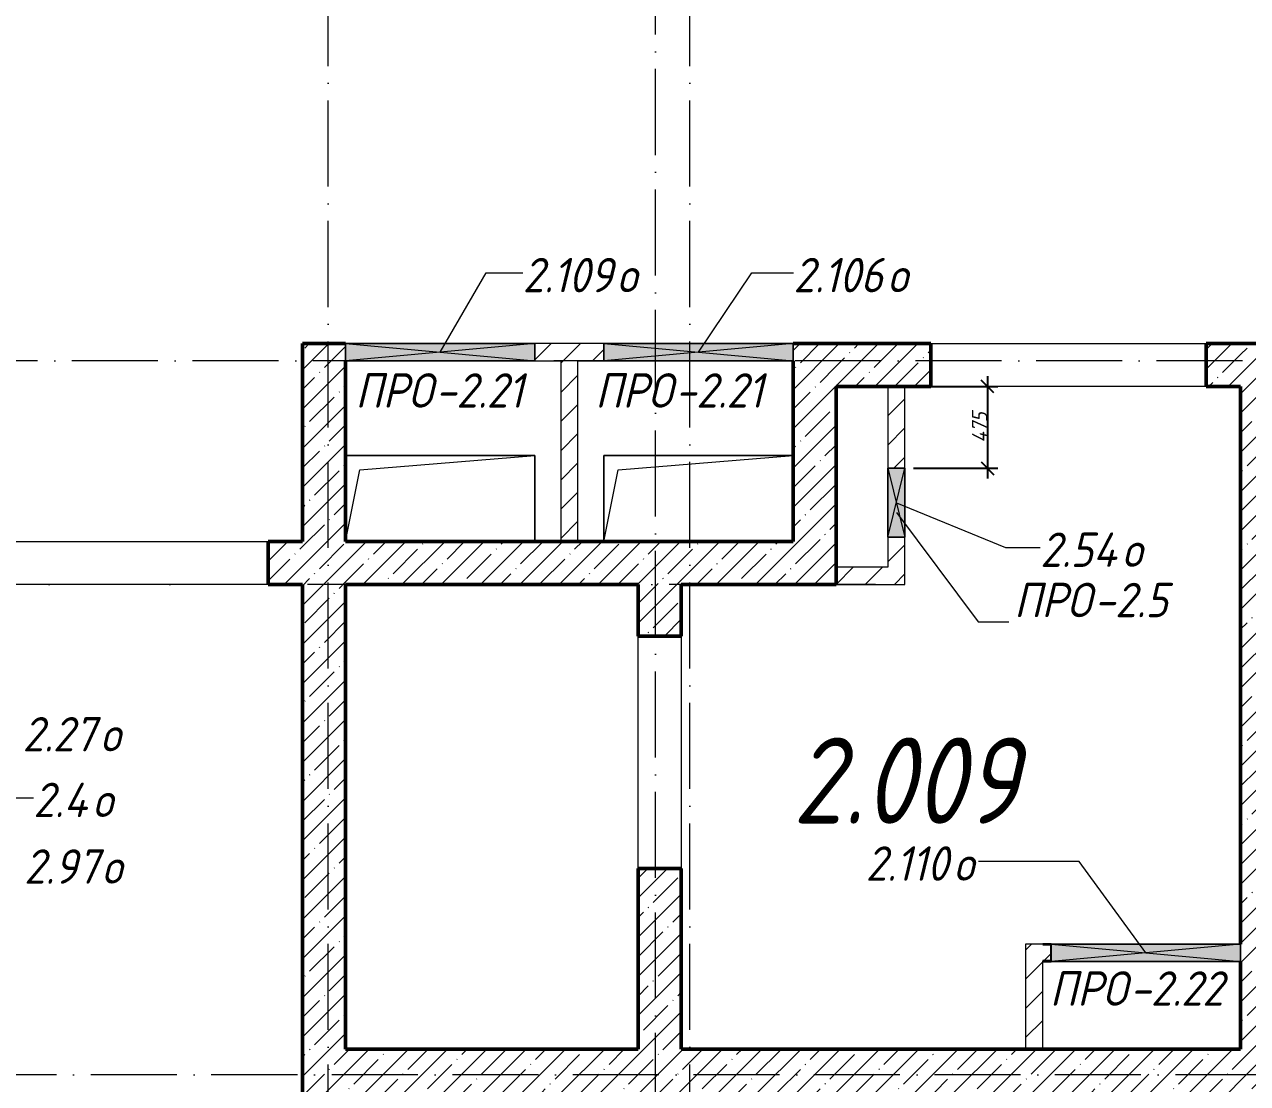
# Model space of a CAD drawing. Header units: millimetres. Extents: x -401725 to 250493, y 305116 to 802890.
# Drawn here: x -9674 to -2569, y 380786 to 386940 of the extents above; entities that cross this region are included whole.
import ezdxf

# ---------------------------------------------------------------- set-up
doc = ezdxf.new("R2010")
doc.units = ezdxf.units.MM
doc.linetypes.add('50_200_ШТРИХ_1Т_ш5_п1_п1_', pattern=[700, 500, -100, 0, -100])
for name, color, linetype, lineweight in [('A-____-____-DIMS', 7, 'Continuous', 9), ('A-DETL-GENF-OTLN', 7, 'Continuous', 9), ('A-FLOR-____-OTLN', 7, 'Continuous', 9), ('A-GENM-____-IDEN', 7, 'Continuous', 9), ('A-GENM-____-MCUT', 7, 'Continuous', 25), ('A-GENM-____-OTLN', 7, 'Continuous', 9), ('A-GENM-____-OTLN-1', 7, 'Continuous', 25), ('A-GLAZ-____-IDEN', 7, 'Continuous', 9), ('A-GLAZ-____-OTLN', 7, 'Continuous', 9), ('A-WALL-____-MCUT-2', 7, 'Continuous', 50), ('A-WALL-____-OTLN', 7, 'Continuous', 9), ('A-WALL-____-PATT-1', 7, 'Continuous', 9), ('A-WALL-FNSH-MCUT-1', 7, 'Continuous', 9), ('S-GRID-____-OTLN-1', 7, '50_200_ШТРИХ_1Т_ш5_п1_п1_', 9), ('Марки помещений', 7, 'Continuous', 9)]:
    doc.layers.add(name, color=color, linetype=linetype, lineweight=lineweight)
doc.styles.add('ISOCPEUR_I_11', font='isocpeui.ttf', dxfattribs={"width": 0.9, "height": 200})
doc.styles.add('ISOCPEUR_I_2', font='isocpeui.ttf', dxfattribs={"width": 0.85, "height": 2.3})
doc.styles.add('ISOCPEUR_I_7', font='isocpeui.ttf', dxfattribs={"width": 0.9, "height": 90})
doc.dimstyles.new('ISO-1_8_0_9К_СРЕДНИЙ_Кладочные_2', dxfattribs={"dimscale": 304.8, "dimtxt": 89.638306, "dimasz": 0.246063, "dimexe": 0.19685, "dimexo": 0, "dimgap": 0, "dimtad": 1, "dimdec": 3, "dimrnd": 0.001, "dimdsep": 46, "dimtxsty": 'ISOCPEUR_I_7', "dimblk1": 'OBLIQUE', "dimblk2": 'OBLIQUE', "dimsah": 1, "dimcen": 0.09, "dimdle": 0.19685, "dimazin": 0, "dimtfac": 1, "dimtdec": 4, "dimtix": 1, "dimtmove": 1, "dimatfit": 3, "dimfxl": 1, "dimtvp": 1, "dimtolj": 1, "dimtzin": 0, "dimarcsym": 2})
pattern_1 = [(45, (-15659.08, 321904.7), (-114.04925, 114.04925), []), (45, (-15545.03, 321904.7), (-114.04925, 114.04925), [201.612, -40.322, 3.353, -36.97])]
pattern_2 = [(45, (-15659.08, 321904.7), (-84.85281, 84.85281), [])]

# ---------------------------------------------------------------- blocks, each defined once
blk = doc.blocks.new('AR_Отверстие прямоугольное _в плите_ - AR_Отверстие прямоугольное _в плите_-V199-АР1_План отверстий 2 этажа в осях 1-64_Ю-ЯЯ')
at = {"layer": 'A-GENM-____-OTLN'}
for p, q in [((550, 250), (-550, 250)), ((-550, 250), (-550, -249.7)), ((-466.7, 166.7), (550, 250)), ((-549.9, -249.7), (-466.7, 166.7))]:
    blk.add_line(p, q, dxfattribs=at)
blk = doc.blocks.new('AR_Отверстие прямоугольное _в плите_ - AR_Отверстие прямоугольное _в плите_-V200-АР1_План отверстий 2 этажа в осях 1-64_Ю-ЯЯ')
at = {"layer": 'A-GENM-____-OTLN'}
for p, q in [((550, 250), (-550, 250)), ((-466.7, 166.7), (550, 250)), ((550, -250), (550, 250)), ((-550, -250), (-466.7, 166.7))]:
    blk.add_line(p, q, dxfattribs=at)
blk = doc.blocks.new('AR_Отверстие прямоугольное _в стене_ - AR_Отверстие прямоугольное _в стене__ОВ-36805337-АР1_План отверстий 2 этажа в осях 1-64_Ю-ЯЯ')
at = {"layer": 'A-GLAZ-____-OTLN'}
blk.add_hatch(color=256, dxfattribs=at).paths.add_polyline_path([(-142.7, -50), (550, -50), (550, 50), (-550, 50), (-550, -50)], flags=0)
at = {"layer": 'A-DETL-GENF-OTLN'}
for p, q in [((-550, -50), (-550, 50)), ((-550, 50), (550, 50)), ((550, 50), (-550, -50)), ((-550, 50), (550, -50)), ((550, 50), (-550, 50)), ((-550, 50), (-550, -50)), ((550, 50), (550, -50)), ((550, -50), (550, 50)), ((550, -50), (-550, -50)), ((-550, -50), (550, -50))]:
    blk.add_line(p, q, dxfattribs=at)
blk = doc.blocks.new('AR_Отверстие прямоугольное _в стене_ - AR_Отверстие прямоугольное _в стене__ОВ-36803902-АР1_План отверстий 2 этажа в осях 1-64_Ю-ЯЯ')
at = {"layer": 'A-GLAZ-____-OTLN'}
blk.add_hatch(color=256, dxfattribs=at).paths.add_polyline_path([(550, -50), (550, 50), (-550, 50), (-550, -50)], flags=0)
at = {"layer": 'A-DETL-GENF-OTLN'}
for p, q in [((-550, -50), (-550, 50)), ((-550, 50), (550, 50)), ((550, 50), (-550, -50)), ((-550, 50), (550, -50)), ((550, 50), (-550, 50)), ((-550, 50), (-550, -50)), ((550, 50), (550, -50)), ((550, -50), (550, 50)), ((550, -50), (-550, -50)), ((-550, -50), (550, -50))]:
    blk.add_line(p, q, dxfattribs=at)
blk = doc.blocks.new('154_Фахверк_СКБ_Швеллер - Тип_100_3960-V204-АР1_План отверстий 2 этажа в осях 1-64_Ю-ЯЯ')
at = {"layer": 'A-GENM-____-MCUT'}
for p, q in [((175, 50), (125, 50)), ((128, 47), (175, 47)), ((128, -47), (128, 47)), ((175, 47), (175, 50)), ((125, -50), (175, -50)), ((175, -47), (128, -47)), ((175, -50), (175, -47))]:
    blk.add_line(p, q, dxfattribs=at)
blk = doc.blocks.new('AR_Отверстие прямоугольное _в стене_ - AR_Отверстие прямоугольное _в стене__ОВ-36913595-АР1_План отверстий 2 этажа в осях 1-64_Ю-ЯЯ')
at = {"layer": 'A-GLAZ-____-OTLN'}
blk.add_hatch(color=256, dxfattribs=at).paths.add_polyline_path([(550, -50), (550, 50), (-550, 50), (-550, -50), (422.3, -50)], flags=0)
at = {"layer": 'A-DETL-GENF-OTLN'}
for p, q in [((-550, -50), (-550, 50)), ((-550, 50), (550, 50)), ((550, 50), (-550, -50)), ((-550, 50), (550, -50)), ((550, 50), (-550, 50)), ((-550, 50), (-550, -50)), ((550, 50), (550, -50)), ((550, -50), (550, 50)), ((550, -50), (-550, -50)), ((-550, -50), (550, -50))]:
    blk.add_line(p, q, dxfattribs=at)
blk = doc.blocks.new('AR_Отверстие прямоугольное _в стене_ - AR_Отверстие прямоугольное _в стене__ОВ-36914865-АР1_План отверстий 2 этажа в осях 1-64_Ю-ЯЯ')
at = {"layer": 'A-GLAZ-____-OTLN'}
blk.add_hatch(color=256, dxfattribs=at).paths.add_polyline_path([(-200, -50), (200, -50), (200, 50), (-200, 50)], flags=0)
at = {"layer": 'A-DETL-GENF-OTLN'}
for p, q in [((-200, -50), (-200, 50)), ((-200, 50), (200, 50)), ((200, 50), (-200, -50)), ((-200, 50), (200, -50)), ((200, 50), (-200, 50)), ((-200, 50), (-200, -50)), ((200, 50), (200, -50)), ((200, -50), (200, 50)), ((200, -50), (-200, -50)), ((-200, -50), (200, -50))]:
    blk.add_line(p, q, dxfattribs=at)
blk = doc.blocks.new('_Oblique')
at = {"color": 0, "linetype": 'ByBlock', "lineweight": -2}
blk.add_line((-0.5, -0.5), (0.5, 0.5), dxfattribs=at)
blk = doc.blocks.new('*D8933')
at = {"layer": 'A-____-____-DIMS', "color": 0, "lineweight": -2, "transparency": 16777216}
for p, q in [((-4079.5, 384895.7), (-4079.5, 384300.7)), ((-4559.1, 384835.7), (-4019.5, 384835.7)), ((-4509.1, 384360.7), (-4019.5, 384360.7))]:
    blk.add_line(p, q, dxfattribs=at)
at = {"layer": 'Defpoints', "color": 0, "transparency": 16777216}
for p in [(-4559.1, 384835.7), (-4509.1, 384360.7), (-4079.5, 384360.7)]:
    blk.add_point(p, dxfattribs=at)
at = {"layer": 'A-____-____-DIMS', "color": 0, "lineweight": -2, "transparency": 16777216, "xscale": 75, "yscale": 75, "zscale": 75}
for p, rotation in [((-4079.5, 384835.7), 90), ((-4079.5, 384360.7), 270)]:
    blk.add_blockref('_Oblique', p, dxfattribs=dict(at, rotation=rotation))
at = {"layer": 'A-____-____-DIMS', "color": 0, "transparency": 16777216, "insert": (-4125, 384598.2), "char_height": 90, "width": 426.127, "attachment_point": 5, "rotation": 90, "style": 'ISOCPEUR_I_7'}
blk.add_mtext('\\A1;475', dxfattribs=at)

msp = doc.modelspace()

# ---------------------------------------------------------------- hatches: boundary and pattern name
at = {"layer": 'A-WALL-____-PATT-1'}
h = msp.add_hatch(dxfattribs=at)
h.set_pattern_fill('FP_13', color=256, style=0, pattern_type=2)
h.set_pattern_definition(pattern_1)
h.paths.add_polyline_path([(-8059.0813, 380735.7392), (-7809.0813, 380735.7392), (-7809.0813, 385085.7392), (-8059.0813, 385085.7392), (-8059.0813, 382358.1137)], flags=0)
h = msp.add_hatch(dxfattribs=at)
h.set_pattern_fill('FP_4', color=256, style=0, pattern_type=2)
h.set_pattern_definition(pattern_2)
h.paths.add_polyline_path([(-6309.0813, 384985.7392), (-6309.0813, 385085.7392), (-6709.0813, 385085.7392), (-6709.0813, 384985.7392), (-6459.0813, 384985.7392)], flags=0)
h = msp.add_hatch(dxfattribs=at)
h.set_pattern_fill('FP_13', color=256, style=0, pattern_type=2)
h.set_pattern_definition(pattern_1)
h.paths.add_polyline_path([(-5209.0813, 383935.7392), (-4959.0813, 383935.7392), (-4959.0813, 385085.7392), (-5209.0813, 385085.7392), (-5209.0813, 384985.7392)], flags=0)
h = msp.add_hatch(dxfattribs=at)
h.set_pattern_fill('FP_13', color=256, style=0, pattern_type=2)
h.set_pattern_definition(pattern_1)
h.paths.add_polyline_path([(-2609.0813, 384835.7392), (-2609.0813, 385085.7392), (-2809.0813, 385085.7392), (-2809.0813, 384835.7392)], flags=0)
h.paths.add_polyline_path([(-4409.0813, 384835.7392), (-4409.0813, 385085.7392), (-4959.0813, 385085.7392), (-4959.0813, 384835.7392)], flags=0)
h = msp.add_hatch(dxfattribs=at)
h.set_pattern_fill('FP_13', color=256, style=0, pattern_type=2)
h.set_pattern_definition(pattern_1)
h.paths.add_polyline_path([(-2609.0813, 377585.7392), (-2359.0813, 377585.7392), (-2359.0813, 385085.7392), (-2609.0813, 385085.7392), (-2609.0813, 379129.289)], flags=0)
h = msp.add_hatch(dxfattribs=at)
h.set_pattern_fill('FP_4', color=256, style=0, pattern_type=2)
h.set_pattern_definition(pattern_2)
h.paths.add_polyline_path([(-6459.0813, 383935.7392), (-6459.0813, 384985.7392), (-6559.0813, 384985.7392), (-6559.0813, 383935.7392)], flags=0)
h = msp.add_hatch(dxfattribs=at)
h.set_pattern_fill('FP_4', color=256, style=0, pattern_type=2)
h.set_pattern_definition(pattern_2)
h.paths.add_polyline_path([(-4559.0813, 383685.7392), (-4559.0813, 383960.7392), (-4659.0813, 383960.7392), (-4659.0813, 383685.7392)], flags=0)
h.paths.add_polyline_path([(-4559.0813, 384360.7392), (-4559.0813, 384835.7392), (-4659.0813, 384835.7392), (-4659.0813, 384360.7392), (-4604.3194, 384360.7392)], flags=0)
h = msp.add_hatch(dxfattribs=at)
h.set_pattern_fill('FP_13', color=256, style=0, pattern_type=2)
h.set_pattern_definition(pattern_1)
h.paths.add_polyline_path([(-8059.0813, 383685.7392), (-8059.0813, 383935.7392), (-8259.0813, 383935.7392), (-8259.0813, 383685.7392)], flags=0)
h.paths.add_polyline_path([(-10109.0813, 383685.7392), (-9859.0813, 383685.7392), (-9859.0813, 383935.7392), (-10109.0813, 383935.7392)], flags=0)
h = msp.add_hatch(dxfattribs=at)
h.set_pattern_fill('FP_13', color=256, style=0, pattern_type=2)
h.set_pattern_definition(pattern_1)
h.paths.add_polyline_path([(-4959.0813, 383685.7392), (-4959.0813, 383935.7392), (-7809.0813, 383935.7392), (-7809.0813, 383685.7392), (-5069.2584, 383685.7392)], flags=0)
h = msp.add_hatch(dxfattribs=at)
h.set_pattern_fill('FP_4', color=256, style=0, pattern_type=2)
h.set_pattern_definition(pattern_2)
h.paths.add_polyline_path([(-4659.0813, 383685.7392), (-4659.0813, 383785.7392), (-4959.0813, 383785.7392), (-4959.0813, 383685.7392)], flags=0)
h = msp.add_hatch(dxfattribs=at)
h.set_pattern_fill('FP_13', color=256, style=0, pattern_type=2)
h.set_pattern_definition(pattern_1)
h.paths.add_polyline_path([(-5859.0813, 380985.7392), (-5859.0813, 382035.3917), (-6109.0813, 382035.3917), (-6109.0813, 380985.7392)], flags=0)
h.paths.add_polyline_path([(-6109.0813, 383385.3917), (-5859.0813, 383385.3917), (-5859.0813, 383685.7392), (-6109.0813, 383685.7392)], flags=0)
h = msp.add_hatch(dxfattribs=at)
h.set_pattern_fill('FP_4', color=256, style=0, pattern_type=2)
h.set_pattern_definition(pattern_2)
h.paths.add_polyline_path([(-3859.0813, 381495.7392), (-3759.0813, 381495.7392), (-3759.0813, 381498.7392), (-3712.0813, 381499.8261), (-3712.0813, 381592.7392), (-3759.0813, 381592.7392), (-3759.0813, 381595.7392), (-3859.0813, 381595.7392), (-3859.0813, 381498.7392)], flags=0)
h = msp.add_hatch(dxfattribs=at)
h.set_pattern_fill('FP_4', color=256, style=0, pattern_type=2)
h.set_pattern_definition(pattern_2)
h.paths.add_polyline_path([(-3759.0813, 380985.7392), (-3759.0813, 381495.7392), (-3859.0813, 381495.7392), (-3859.0813, 380985.7392)], flags=0)
h = msp.add_hatch(dxfattribs=at)
h.set_pattern_fill('FP_13', color=256, style=0, pattern_type=2)
h.set_pattern_definition(pattern_1)
h.paths.add_polyline_path([(-3301.7577, 380735.7392), (-2609.0813, 380735.7392), (-2609.0813, 380985.7392), (-7809.0813, 380985.7392), (-7809.0813, 380735.7392), (-5069.2584, 380735.7392)], flags=0)

# ---------------------------------------------------------------- linework, layer by layer
at = {"layer": 'A-FLOR-____-OTLN'}
for p, q in [((-7809.0813, 384435.7392), (-6709.0813, 384435.7392)), ((-6709.0813, 384435.7392), (-6709.0813, 383935.7392)), ((-6309.0813, 384435.3917), (-5209.0813, 384435.3917)), ((-6309.0813, 383935.7392), (-6309.0813, 384435.3917)), ((-6109.0813, 380986.0867), (-7809.0813, 380986.0867))]:
    msp.add_line(p, q, dxfattribs=at)
at = {"layer": 'A-GENM-____-IDEN'}
for p, q in [((-4609.0813, 384104.6838), (-4133.9776, 383468.1479)), ((-4133.9776, 383468.1479), (-3954.8314, 383468.1479))]:
    msp.add_line(p, q, dxfattribs=at)
at = {"layer": 'A-GLAZ-____-IDEN'}
for p, q in [((-7259.0813, 385035.7392), (-6991.1984, 385495.6708)), ((-6991.1984, 385495.6708), (-6779.517, 385495.6708)), ((-5759.0813, 385035.7392), (-5448.6064, 385495.6708)), ((-5448.6064, 385495.6708), (-5207.1106, 385495.6708)), ((-4609.0813, 384160.7392), (-3975.3267, 383899.9554)), ((-3975.3267, 383899.9554), (-3773.4024, 383899.9554)), ((-9957.5292, 382446.2803), (-9622.6979, 382446.2803)), ((-3546.2547, 382076.5149), (-4132.1907, 382076.5149)), ((-3159.0813, 381545.7392), (-3546.2547, 382076.5149))]:
    msp.add_line(p, q, dxfattribs=at)
at = {"layer": 'A-WALL-____-MCUT-2'}
for p, q in [((-7809.0813, 385085.7392), (-8059.0813, 385085.7392)), ((-8059.0813, 385085.7392), (-8059.0813, 383935.7392)), ((-4409.0813, 385085.7392), (-5209.0813, 385085.7392)), ((-4409.0813, 384835.7392), (-4409.0813, 385085.7392)), ((-2809.0813, 385085.7392), (-2809.0813, 384835.7392)), ((-2359.0813, 385085.7392), (-2809.0813, 385085.7392)), ((-7809.0813, 383935.7392), (-7809.0813, 384985.7392)), ((-5209.0813, 384985.7392), (-5209.0813, 383935.7392)), ((-4959.0813, 383685.7392), (-4959.0813, 384835.7392)), ((-4959.0813, 384835.7392), (-4409.0813, 384835.7392)), ((-2809.0813, 384835.7392), (-2609.0813, 384835.7392)), ((-2609.0813, 384835.7392), (-2609.0813, 381595.7392)), ((-8059.0813, 383935.7392), (-8259.0813, 383935.7392)), ((-8259.0813, 383935.7392), (-8259.0813, 383685.7392)), ((-5209.0813, 383935.7392), (-7809.0813, 383935.7392)), ((-8259.0813, 383685.7392), (-8059.0813, 383685.7392)), ((-8059.0813, 383685.7392), (-8059.0813, 380735.7392)), ((-7809.0813, 380985.7392), (-7809.0813, 383685.7392)), ((-7809.0813, 383685.7392), (-6109.0813, 383685.7392)), ((-6109.0813, 383685.7392), (-6109.0813, 383385.3917)), ((-5859.0813, 383385.3917), (-5859.0813, 383685.7392)), ((-5859.0813, 383685.7392), (-4959.0813, 383685.7392)), ((-6109.0813, 383385.3917), (-5859.0813, 383385.3917)), ((-5859.0813, 382035.3917), (-6109.0813, 382035.3917)), ((-6109.0813, 382035.3917), (-6109.0813, 380985.7392)), ((-5859.0813, 380985.7392), (-5859.0813, 382035.3917)), ((-2609.0813, 381495.7392), (-2609.0813, 380985.7392)), ((-6109.0813, 380985.7392), (-7809.0813, 380985.7392)), ((-2609.0813, 380985.7392), (-5859.0813, 380985.7392))]:
    msp.add_line(p, q, dxfattribs=at)
at = {"layer": 'A-WALL-____-OTLN'}
for p, q in [((-4409.0813, 385085.7392), (-2809.0813, 385085.7392)), ((-2809.0813, 384835.7392), (-4409.0813, 384835.7392)), ((-9859.0813, 383935.7392), (-8259.0813, 383935.7392)), ((-8259.0813, 383685.7392), (-9859.0813, 383685.7392)), ((-6109.0813, 382035.3917), (-6109.0813, 383385.3917)), ((-5859.0813, 383385.3917), (-5859.0813, 382035.3917))]:
    msp.add_line(p, q, dxfattribs=at)
at = {"layer": 'A-WALL-FNSH-MCUT-1'}
for p, q in [((-6309.0813, 385085.7392), (-6709.0813, 385085.7392)), ((-6709.0813, 384985.7392), (-6559.0813, 384985.7392)), ((-6559.0813, 384985.7392), (-6559.0813, 383935.7392)), ((-6459.0813, 384985.7392), (-6309.0813, 384985.7392)), ((-6459.0813, 383935.7392), (-6459.0813, 384985.7392)), ((-4659.0813, 384835.7392), (-4659.0813, 384360.7392)), ((-4559.0813, 384360.7392), (-4559.0813, 384835.7392)), ((-4659.0813, 383960.7392), (-4659.0813, 383785.7392)), ((-4559.0813, 383685.7392), (-4559.0813, 383960.7392)), ((-4659.0813, 383785.7392), (-4959.0813, 383785.7392)), ((-4959.0813, 383685.7392), (-4559.0813, 383685.7392)), ((-3759.0813, 381595.7392), (-3859.0813, 381595.7392)), ((-3859.0813, 381595.7392), (-3859.0813, 380985.7392)), ((-3759.0813, 380985.7392), (-3759.0813, 381495.7392))]:
    msp.add_line(p, q, dxfattribs=at)
at = {"layer": 'S-GRID-____-OTLN-1'}
for p, q in [((-7909.0813, 374796.285), (-7909.0813, 412797.5486)), ((-6009.0813, 374979.2197), (-6009.0813, 412797.5486)), ((-5809.0813, 374796.285), (-5809.0813, 412532.9574)), ((88415.3253, 384985.7392), (-20327.8515, 384985.7392)), ((-4729.7007, 383685.7392), (-20327.8515, 383685.7392)), ((59820.9592, 380835.7392), (-20327.8515, 380835.7392))]:
    msp.add_line(p, q, dxfattribs=at)

# ---------------------------------------------------------------- block references
at = {"layer": 'A-GENM-____-OTLN'}
for name, p in [('AR_Отверстие прямоугольное _в плите_ - AR_Отверстие прямоугольное _в плите_-V200-АР1_План отверстий 2 этажа в осях 1-64_Ю-ЯЯ', (-7259.0813, 384185.7392)), ('AR_Отверстие прямоугольное _в плите_ - AR_Отверстие прямоугольное _в плите_-V199-АР1_План отверстий 2 этажа в осях 1-64_Ю-ЯЯ', (-5759.0813, 384185.3917))]:
    msp.add_blockref(name, p, dxfattribs=at)
at = {"layer": 'A-GENM-____-OTLN-1', "rotation": 180}
msp.add_blockref('154_Фахверк_СКБ_Швеллер - Тип_100_3960-V204-АР1_План отверстий 2 этажа в осях 1-64_Ю-ЯЯ', (-3584.0813, 381545.7392), dxfattribs=at)
at = {"layer": 'A-GLAZ-____-OTLN'}
for name, p in [('AR_Отверстие прямоугольное _в стене_ - AR_Отверстие прямоугольное _в стене__ОВ-36913595-АР1_План отверстий 2 этажа в осях 1-64_Ю-ЯЯ', (-7259.0813, 385035.7392)), ('AR_Отверстие прямоугольное _в стене_ - AR_Отверстие прямоугольное _в стене__ОВ-36803902-АР1_План отверстий 2 этажа в осях 1-64_Ю-ЯЯ', (-5759.0813, 385035.7392)), ('AR_Отверстие прямоугольное _в стене_ - AR_Отверстие прямоугольное _в стене__ОВ-36805337-АР1_План отверстий 2 этажа в осях 1-64_Ю-ЯЯ', (-3159.0813, 381545.7392))]:
    msp.add_blockref(name, p, dxfattribs=at)
at = {"layer": 'A-GLAZ-____-OTLN', "rotation": 89.9999999999999}
msp.add_blockref('AR_Отверстие прямоугольное _в стене_ - AR_Отверстие прямоугольное _в стене__ОВ-36914865-АР1_План отверстий 2 этажа в осях 1-64_Ю-ЯЯ', (-4609.0813, 384160.7392), dxfattribs=at)

# ---------------------------------------------------------------- texts
at = {"layer": 'A-GENM-____-IDEN', "char_height": 200, "attachment_point": 1, "style": 'ISOCPEUR_I_11'}
for s, insert, width in [('ПРО', (-7751.9277, 384912.8686), 562.784625), ('-2.21', (-7287.584, 384912.8686), 663.79725), ('ПРО', (-6358.6196, 384912.8686), 562.784625), ('-2.21', (-5894.2758, 384912.8686), 663.79725), ('ПРО', (-3925.2381, 383695.264), 562.784625), ('-2.5', (-3460.8944, 383695.264), 548.35425), ('ПРО', (-3717.9398, 381437.9502), 562.784625), ('-2.22', (-3253.596, 381437.9502), 707.088375)]:
    msp.add_mtext(s, dxfattribs=dict(at, insert=insert, width=width))
at = {"layer": 'A-GLAZ-____-IDEN', "char_height": 200, "attachment_point": 1, "style": 'ISOCPEUR_I_11'}
for s, insert, width in [('2.109', (-6779.517, 385583.2854), 663.79725), ('2.106', (-5207.1106, 385583.2854), 663.79725), ('\\fISOCPEUR|b0|i1|c204|p34|;\\W.9;о', (-6231.8295, 385583.2854), 158.734125), ('\\fISOCPEUR|b0|i1|c204|p34|;\\W.9;о', (-4659.4231, 385583.2854), 158.734125), ('2.54', (-3773.4024, 383987.5699), 577.215), ('\\fISOCPEUR|b0|i1|c204|p34|;\\W.9;о', (-3297.1524, 383987.5699), 158.734125), ('2.27', (-9685.2479, 382915.4674), 548.35425), ('\\fISOCPEUR|b0|i1|c204|p34|;\\W.9;о', (-9232.8104, 382915.4674), 158.734125), ('2.4', (-9622.6979, 382533.8949), 418.480875), ('\\fISOCPEUR|b0|i1|c204|p34|;\\W.9;о', (-9277.4166, 382533.8949), 158.734125), ('2.97', (-9676.2479, 382146.8524), 548.35425), ('2.110', (-4787.0439, 382164.1294), 620.506125), ('\\fISOCPEUR|b0|i1|c204|p34|;\\W.9;о', (-9223.8104, 382146.8524), 158.734125), ('\\fISOCPEUR|b0|i1|c204|p34|;\\W.9;о', (-4275.0751, 382164.1294), 158.734125)]:
    msp.add_mtext(s, dxfattribs=dict(at, insert=insert, width=width))
at = {"layer": 'Марки помещений', "insert": (-5211.1554, 382796.1267), "char_height": 500, "width": 785.65375, "attachment_point": 1, "style": 'ISOCPEUR_I_2'}
msp.add_mtext('2.009', dxfattribs=at)

# ---------------------------------------------------------------- dimensions: what is measured, and where the dimension line sits
at = {"layer": 'A-____-____-DIMS'}
dim = msp.add_linear_dim(base=(-4079.4636, 384360.7392), p1=(-4559.0813, 384835.7392), p2=(-4509.0813, 384360.7392), angle=90, dimstyle='ISO-1_8_0_9К_СРЕДНИЙ_Кладочные_2', override={"dimpost": '<>', "dimfxl": 477.624329}, dxfattribs=at)
dim.commit()
dim.dimension.update_dxf_attribs({"geometry": '*D8933', "text_midpoint": (-4125.0432, 384598.2392)})

doc.saveas('drawing.dxf')
